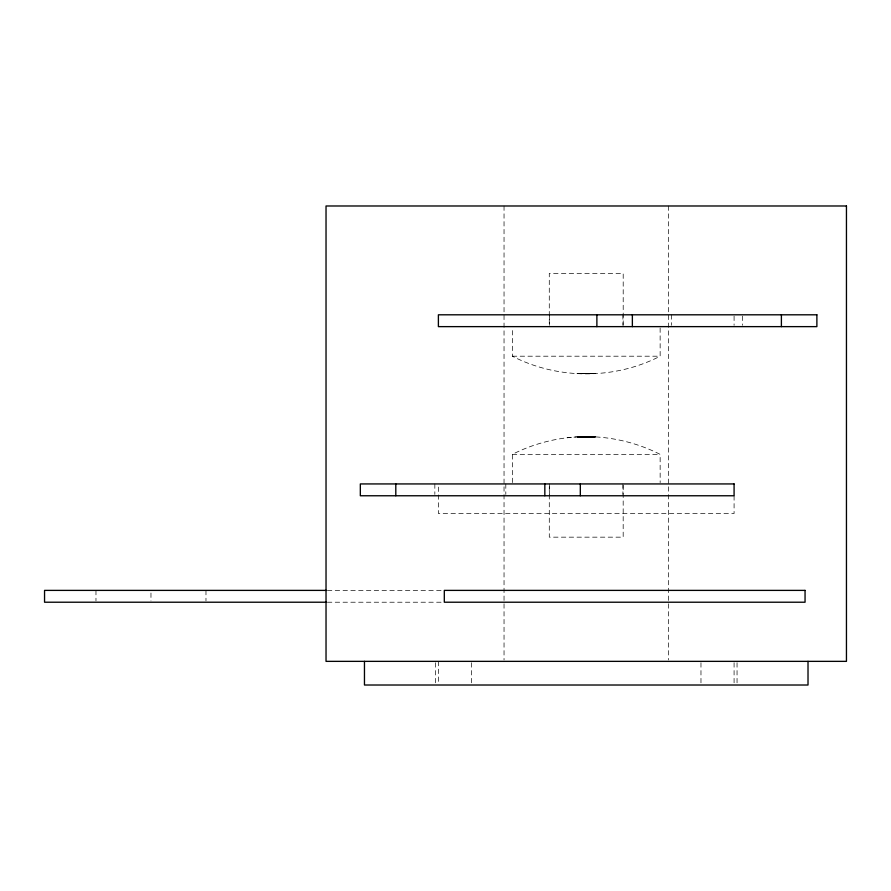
<?xml version="1.0" encoding="UTF-8"?>
<svg xmlns="http://www.w3.org/2000/svg" width="891" height="891" viewBox="0 0 891 891"><rect width="100%" height="100%" fill="white"/><g stroke="black" fill="none" stroke-linecap="round" stroke-linejoin="round"><path stroke-width="0.67" stroke-dasharray="4.46 3.34" d="M660.131 327.977L660.153 356.2C614.567 379.733 557.922 379.733 512.347 356.2L512.347 327.977M586.233 436.913L595.633 436.913L576.934 436.913M585.821 436.913L595.299 436.913M586.712 373.663L577.056 373.663M512.414 482.599L512.336 454.365C532.295 444.253 554.313 438.272 576.655 436.913L567.099 437.759M587.035 373.663L577.156 373.663M585.387 436.913L594.988 436.913M584.975 436.913L594.609 436.913M587.559 373.663L577.468 373.663M587.871 373.663L577.691 373.663M584.541 436.913L594.397 436.913M584.14 436.913L593.918 436.913M588.394 373.663L577.836 373.663M588.695 373.663L578.114 373.663M583.716 436.913L593.651 436.913M583.327 436.913L593.384 436.913M589.207 373.663L578.281 373.663M589.508 373.663L578.593 373.663M582.914 436.913L593.083 436.913M590.009 373.663L578.782 373.663M582.525 436.913L592.793 436.913M590.288 373.663L579.128 373.663M582.124 436.913L592.47 436.913M581.756 436.913L592.147 436.913M590.766 373.663L579.35 373.663M591.045 373.663L579.729 373.663M581.378 436.913L591.802 436.913M591.501 373.663L579.963 373.663M581.032 436.913L591.457 436.913M591.758 373.663L580.375 373.663M580.665 436.913L591.089 436.913M580.342 436.913L590.722 436.913M592.181 373.663L580.631 373.663M592.426 373.663L581.066 373.663M579.996 436.913L590.332 436.913M592.827 373.663L581.333 373.663M579.696 436.913L589.965 436.913M593.05 373.663L581.801 373.663M579.384 436.913L589.552 436.913M579.094 436.913L589.163 436.913M593.618 373.663L582.079 373.663M593.417 373.663L582.569 373.663M578.816 436.913L588.751 436.913M593.952 373.663L582.859 373.663M578.56 436.913L588.35 436.913M594.42 373.663L583.371 373.663M594.13 373.663L583.672 373.663M578.304 436.913L587.915 436.913M594.832 373.663L584.184 373.663M577.669 436.913L587.514 436.913M577.869 436.913L587.08 436.913M595.288 373.663L584.496 373.663M595.177 373.663L585.019 373.663M577.323 436.913L586.668 436.913M577.479 436.913L586.233 436.635L577.045 436.913M595.645 373.663L585.331 373.663M512.347 356.2L660.153 356.2M595.767 436.913L595.823 436.913C618.165 438.272 640.183 444.253 660.142 454.365L660.153 482.599M512.336 454.365L660.142 454.365M327.409 590.388L442.66 590.388M327.409 602.216L442.66 602.216M742.37 316.116L742.37 325.315M737.046 662.748L737.046 683.62M734.084 316.116L734.084 325.315M734.084 495.764L734.084 513.506L438.394 513.506L438.394 485.25M734.084 662.748L734.084 683.62M700.972 662.748L700.972 685.012M671.402 314.801L671.402 325.315M668.439 205.988L668.439 659.975M623.199 325.271L623.199 273.403L549.279 273.403L549.279 325.271M623.177 485.305L623.177 537.162L549.29 537.162L549.29 485.305M622.909 314.801L622.909 325.315M622.909 483.936L622.909 494.449M549.569 314.801L549.569 325.315M549.569 483.936L549.569 494.449M505.81 483.936L505.81 494.449M504.039 205.988L504.039 659.975M471.506 662.748L471.506 685.012M438.394 661.356L438.394 683.62M435.432 662.748L435.432 683.62M434.841 483.936L434.841 494.449M205.977 590.388L205.977 600.902M150.969 593.016L150.969 600.902M95.972 590.388L95.972 600.902"/><path stroke-width="1.34" d="M326.318 590.388L44.55 590.388L44.55 602.216L326.318 602.216M808.014 661.356L808.014 685.012L364.464 685.012L364.464 661.356M781.396 314.801L781.396 326.629M632.365 314.801L632.365 326.629M596.881 314.801L596.881 326.629M580.319 483.936L580.319 495.764M544.835 483.936L544.835 495.764M395.804 483.936L395.804 495.764M846.45 205.988L326.028 205.988L326.028 661.356L846.45 661.356L846.45 205.988M816.88 314.801L438.394 314.801L438.394 326.629L816.88 326.629L816.88 314.801M734.084 483.936L360.332 483.936L360.332 495.764L734.084 495.764L734.084 483.936M805.052 590.388L444.308 590.388L444.308 602.216L805.052 602.216L805.052 590.388"/></g></svg>
